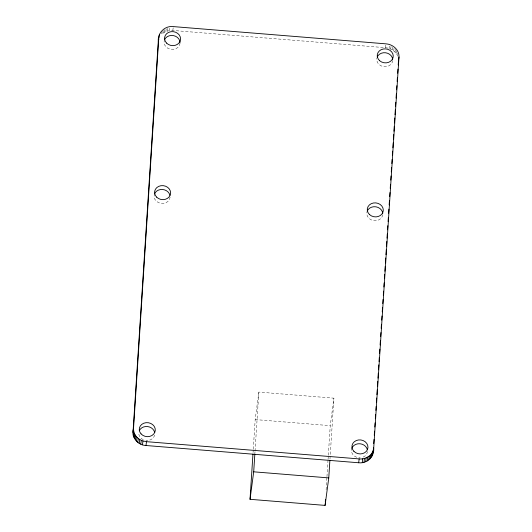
<?xml version="1.0" encoding="UTF-8"?>
<svg xmlns="http://www.w3.org/2000/svg" width="532" height="532" viewBox="0 0 532 532"><rect width="100%" height="100%" fill="white"/><g stroke="black" fill="none" stroke-linecap="round" stroke-linejoin="round"><path stroke-width="0.4" stroke-dasharray="2.66 2" d="M253.059 452.459L253.219 449.992M253.272 449.168L255.187 419.575L258.851 392.084L333.916 398.169L329.94 459.608M254.828 454.341L254.988 451.881M255.041 451.063L258.851 392.084M326.103 489.779L326.901 477.45M326.954 476.632L328.011 460.187M328.064 459.369L328.277 456.077M328.33 455.259L330.246 425.667L333.916 398.169M162.014 31.182L161.602 34.261L164.288 32.253L168.657 30.69M162.865 33.177L163.277 30.098M164.288 32.253L164.8 28.402M165.838 31.501L166.35 27.651M167.5 30.936L168.012 27.085M169.542 28.263L169.236 30.57L172.82 30.45L385.494 47.7C390.668 48.133 395.761 51.218 397.73 56.146M172.82 30.45L173.339 26.6M385.494 47.7L386.013 43.85M389.032 48.399L389.338 46.084M390.701 49.037L391.219 45.193M392.27 49.868L392.789 46.018M393.713 50.859L394.225 47.009M394.997 52.01L395.515 48.159M396.107 53.286L396.52 50.208M397.025 54.67L397.231 53.134M255.187 419.575L330.246 425.667M170.1 197.079A8.033 7.002 7.6 0 1 160.99 203.39A8.033 7.002 7.6 0 1 154.273 194.659M154.646 435.07A8.033 7.002 7.6 0 1 145.948 440.449M143.268 439.698A8.033 7.002 7.6 0 1 138.792 432.529M392.716 60.508A8.033 7.002 7.6 0 1 383.752 66.646A8.033 7.002 7.6 0 1 376.809 58.314M382.734 214.748A8.033 7.002 7.6 0 1 373.185 220.554A8.033 7.002 7.6 0 1 367.067 211.503M367.439 451.528A8.033 7.002 7.6 0 1 361.607 457.573M360.237 457.753A8.033 7.002 7.6 0 1 358.834 457.726M356.786 457.287A8.033 7.002 7.6 0 1 351.871 448.19M180.055 43.112A8.033 7.002 7.6 0 1 170.553 49.31A8.033 7.002 7.6 0 1 164.428 40.026"/><path stroke-width="0.8" d="M133.007 432.383L158.283 41.35C157.472 32.884 164.9 25.483 173.339 26.6L386.013 43.85C392.749 44.249 399.419 49.848 398.993 56.984L373.717 448.017C374.528 456.483 367.1 463.884 358.661 462.76L145.987 445.51C137.682 445.218 130.646 436.805 133.519 428.533L158.802 37.499M329.887 460.426L328.763 477.902L325.092 505.4L250.033 499.309L252.953 454.102M250.033 499.309L253.698 471.818L254.828 454.341M325.092 505.4L325.198 503.757M325.305 502.115L325.464 499.648M373.198 451.861L373.471 447.725M373.737 443.582L374.003 439.439M374.275 435.296L374.541 431.153M374.807 427.01L375.073 422.867M375.346 418.724L375.612 414.581M375.878 410.438L376.144 406.302M376.417 402.159L376.683 398.016M376.895 394.697L377.215 389.73M377.434 386.418L377.753 381.444M377.966 378.132L378.292 373.158M378.505 369.846L378.824 364.872M379.037 361.561L379.309 357.418M379.575 353.275L379.841 349.132M380.107 344.995L380.38 340.852M380.646 336.709L380.912 332.567M381.178 328.424L381.451 324.281M381.717 320.138L381.983 315.995M382.255 311.852L382.521 307.709M382.787 303.566L383.053 299.43M383.326 295.287L383.592 291.144M383.858 287.001L384.124 282.858M384.397 278.715L384.663 274.572M384.875 271.26L385.201 266.286M385.414 262.974L385.733 258.007M385.946 254.688L386.272 249.721M386.485 246.402L386.804 241.435M387.017 238.123L387.289 233.98M387.555 229.837L387.821 225.694M388.087 221.551L388.36 217.408M388.626 213.266L388.892 209.123M389.158 204.98L389.431 200.837M389.697 196.7L389.963 192.557M390.235 188.414L390.501 184.272M390.767 180.129L391.033 175.986M391.306 171.843L391.572 167.7M391.838 163.557L392.104 159.414M392.377 155.278L392.643 151.135M392.855 147.816L393.181 142.849M393.394 139.53L393.713 134.563M393.926 131.251L394.252 126.277M394.465 122.965L394.784 117.991M394.997 114.679L395.323 109.712M395.535 106.393L395.801 102.25M396.067 98.107L396.34 93.971M396.606 89.828L396.872 85.685M397.138 81.542L397.411 77.399M397.677 73.256L397.943 69.113M398.215 64.971L398.481 60.828M159.061 37.506L159.467 34.427M133.273 435.528L133.785 431.678L133.519 428.533M133.758 437.065L134.27 433.214L133.785 431.678M134.463 438.541L134.975 434.691L134.27 433.214M135.374 439.924L135.893 436.08L134.975 434.691M136.485 441.208L137.003 437.357L135.893 436.08M137.775 442.351L138.287 438.501L137.003 437.357M139.211 443.342L139.73 439.499L138.287 438.501M140.78 444.173L141.299 440.323L139.73 439.499M142.456 444.812L142.968 440.968L141.299 440.323M145.987 445.51L146.506 441.666L142.968 440.968M398.687 59.291L398.993 56.984M358.661 462.76L359.18 458.917C365.823 459.641 373.264 455.113 373.717 448.017M362.252 462.641L362.764 458.797M363.988 462.275L364.5 458.424M365.65 461.709L366.162 457.859M367.2 460.958L367.712 457.108M368.623 460.034L369.135 456.183M369.886 458.95L370.398 455.099M370.97 457.719L371.482 453.876M371.855 456.376L372.367 452.526M372.533 454.933L373.045 451.089M158.283 41.35L158.789 39.042M146.506 441.666L359.18 458.917M253.698 471.818L328.763 477.902M154.46 194.08A8.033 7.002 7.6 0 1 162.493 189.478A8.033 7.002 7.6 0 1 169.927 195.251M367.293 210.938A8.033 7.002 7.6 0 1 375.998 206.828A8.033 7.002 7.6 0 1 382.767 213.532M377.155 57.143A8.033 7.002 7.6 0 1 385.687 52.781A8.033 7.002 7.6 0 1 392.702 59.285M164.674 39.461A8.033 7.002 7.6 0 1 173.538 35.617A8.033 7.002 7.6 0 1 180.062 42.5M139.278 430.76A8.033 7.002 7.6 0 1 147.59 426.544A8.033 7.002 7.6 0 1 154.686 432.636M351.871 448.19A8.033 7.002 7.6 0 1 360.044 443.768A8.033 7.002 7.6 0 1 367.319 449.7M156.654 197.146A8.033 7.002 7.6 0 0 170.233 195.025A8.033 7.002 7.6 0 0 160.917 185.715A8.033 7.002 7.6 0 0 156.654 197.146M141.06 433.879A8.033 7.002 7.6 0 0 154.772 432.39A8.033 7.002 7.6 0 0 146.007 422.681A8.033 7.002 7.6 0 0 141.06 433.879M369.474 214.536A8.033 7.002 7.6 0 0 382.974 212.095A8.033 7.002 7.6 0 0 373.384 202.998A8.033 7.002 7.6 0 0 369.474 214.536M353.873 451.282A8.033 7.002 7.6 0 0 367.519 449.46A8.033 7.002 7.6 0 0 358.468 439.957A8.033 7.002 7.6 0 0 353.873 451.282M166.576 43.099A8.033 7.002 7.6 0 0 180.175 41.05A8.033 7.002 7.6 0 0 170.925 31.694A8.033 7.002 7.6 0 0 166.576 43.099M379.622 60.695A8.033 7.002 7.6 0 0 393.002 57.855A8.033 7.002 7.6 0 0 383.08 49.037A8.033 7.002 7.6 0 0 379.622 60.695"/></g></svg>
